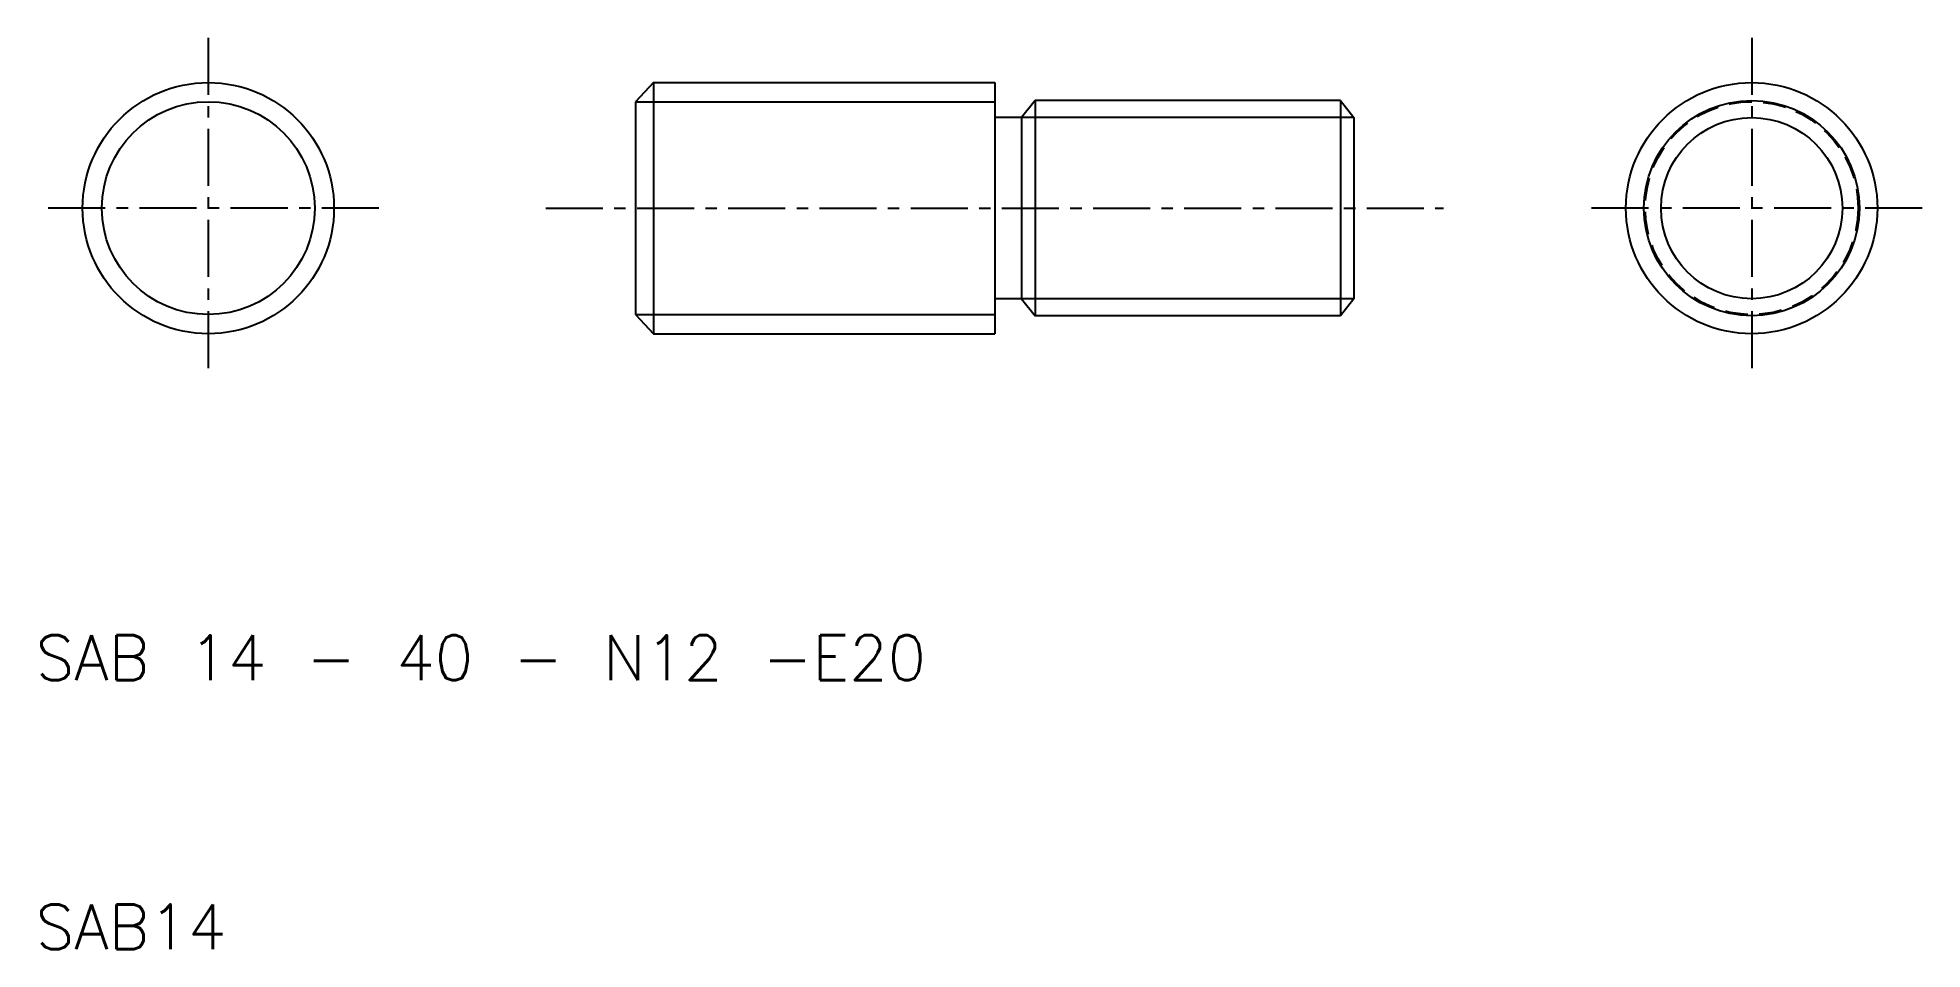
# Model space of a CAD drawing. Extents: x 14 to 119, y 10 to 61.
import ezdxf

# ---------------------------------------------------------------- set-up
doc = ezdxf.new("R2010")
doc.units = 0
doc.header["$LTSCALE"] = 0.1
doc.linetypes.add('CENTER', pattern=[50.8, 31.75, -6.35, 6.35, -6.35])
doc.linetypes.add('DASHED', pattern=[19.05, 12.7, -6.35])
doc.layers.get('0').update_dxf_attribs({"linetype": 'CONTINUOUS'})
doc.layers.add('CENTER', color=1, linetype='CONTINUOUS')
doc.styles.get("Standard").update_dxf_attribs({"font": 'txt.shx', "bigfont": 'bigfont.shx'})

msp = doc.modelspace()

# ---------------------------------------------------------------- linework, layer by layer
for p, q in [((48.5, 58.3), (47.5, 57.23)), ((48.5, 58.3), (48.5, 44.3)), ((48.5, 58.3), (67.5, 58.3)), ((67.5, 58.3), (67.5, 44.3)), ((47.5, 57.23), (47.5, 45.38)), ((69.75, 57.3), (69, 56.36)), ((69.75, 57.3), (69.75, 45.3)), ((86.75, 57.3), (69.75, 57.3)), ((86.75, 57.3), (86.75, 45.3)), ((86.75, 57.3), (87.5, 56.36)), ((69, 56.36), (67.5, 56.36)), ((69, 56.36), (69, 46.25)), ((87.5, 56.36), (87.5, 46.25)), ((87.5, 56.36), (87.5, 46.25)), ((69, 46.25), (67.5, 46.25)), ((69, 46.25), (69.75, 45.3)), ((87.5, 46.25), (86.75, 45.3)), ((47.5, 45.38), (48.5, 44.3)), ((86.75, 45.3), (69.75, 45.3)), ((48.5, 44.3), (67.5, 44.3))]:
    msp.add_line(p, q)
at = {"color": 3}
for p, q in [((47.5, 57.23), (67.5, 57.23)), ((87.5, 56.36), (69, 56.36)), ((87.5, 46.25), (69, 46.25)), ((47.5, 45.38), (67.5, 45.38))]:
    msp.add_line(p, q, dxfattribs=at)
for centre, radius in [((23.7, 51.3), 7), ((109.66, 51.3), 7), ((109.66, 51.3), 6)]:
    msp.add_circle(centre, radius)
for centre, radius in [((23.7, 51.3), 5.93), ((109.66, 51.3), 5.05)]:
    msp.add_circle(centre, radius, dxfattribs=at)
at = {"color": 3, "linetype": 'DASHED'}
msp.add_circle((109.66, 51.3), 5.93, dxfattribs=at)
at = {"layer": 'CENTER', "linetype": 'CENTER'}
for p, q in [((23.7, 60.8), (23.7, 41.8)), ((109.66, 60.8), (109.66, 41.8)), ((33.2, 51.3), (14.2, 51.3)), ((42.5, 51.3), (92.5, 51.3)), ((119.16, 51.3), (100.16, 51.3))]:
    msp.add_line(p, q, dxfattribs=at)

# ---------------------------------------------------------------- texts
for s, p in [('SAB 14 - 40 - N12 -E20', (14.09, 24.99)), ('SAB14', (14.09, 9.99))]:
    msp.add_text(s, height=2.5).set_placement(p)

doc.saveas('drawing.dxf')
